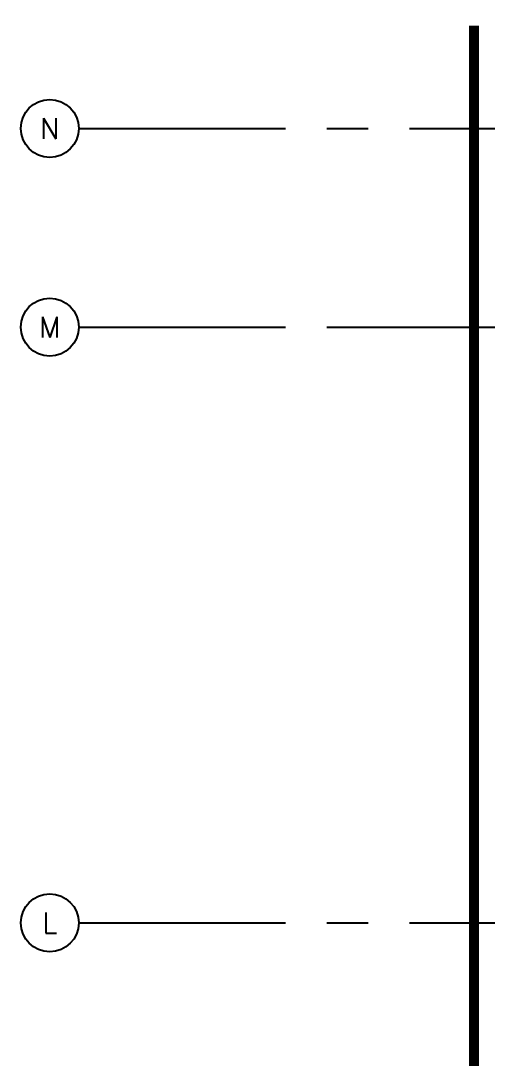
# Model space of a CAD drawing. Extents: x 417866029 to 417866302, y 43498045 to 43498122.
# Drawn here: x 417866028.86 to 417866034.5, y 43498101.35 to 43498113.89 of the extents above; entities that cross this region are included whole.
import ezdxf
from ezdxf.enums import TextEntityAlignment as Align

# ---------------------------------------------------------------- set-up
doc = ezdxf.new("R2010")
doc.units = 0
doc.header["$MEASUREMENT"] = 0
doc.linetypes.add('CENTER2', pattern=[1.125, 0.75, -0.125, 0.125, -0.125])
doc.linetypes.add('CENTERX2', pattern=[4, 2.5, -0.5, 0.5, -0.5])
for name, color, linetype in [('AX-CR', 7, 'CONTINUOUS'), ('AX-TXT', 2, 'CONTINUOUS'), ('AXES', 11, 'CENTERX2'), ('ELEV', 2, 'CONTINUOUS')]:
    doc.layers.add(name, color=color, linetype=linetype)
doc.styles.add('ROMANS', font='ROMANS.shx', dxfattribs={"width": 0.6})

# ---------------------------------------------------------------- blocks, each defined once
blk = doc.blocks.new('AXL')
at = {"layer": 'AX-CR'}
blk.add_circle((-350, 0), 350, dxfattribs=at)
at = {"layer": 'AX-TXT', "style": 'ROMANS'}
blk.add_attdef('AX', text='', height=250, dxfattribs=at).set_placement((-350, 0), align=Align.MIDDLE)

msp = doc.modelspace()

# ---------------------------------------------------------------- linework, layer by layer
at = {"layer": 'AXES'}
for p, q in [((417866029.563, 43498112.591), (417866037.203, 43498112.591)), ((417866029.563, 43498110.191), (417866037.203, 43498110.191)), ((417866032.778, 43498110.191), (417866103.163, 43498110.191)), ((417866029.563, 43498102.991), (417866037.203, 43498102.991))]:
    msp.add_line(p, q, dxfattribs=at)
at = {"layer": 'ELEV', "linetype": 'CENTER2', "const_width": 0.12}
msp.add_lwpolyline([(417866034.341, 43498049.994), (417866034.341, 43498113.833)], dxfattribs=at)

# ---------------------------------------------------------------- block references
at = {"layer": 'AXES', "xscale": 0.0009999871253967285, "yscale": 0.001000002026557922, "zscale": 0.001}
for p, values in [((417866029.563, 43498112.591), {'AX': 'N'}), ((417866029.563, 43498110.191), {'AX': 'M'}), ((417866029.563, 43498102.991), {'AX': 'L'})]:
    msp.add_blockref('AXL', p, dxfattribs=at).add_auto_attribs(values)

doc.saveas('drawing.dxf')
